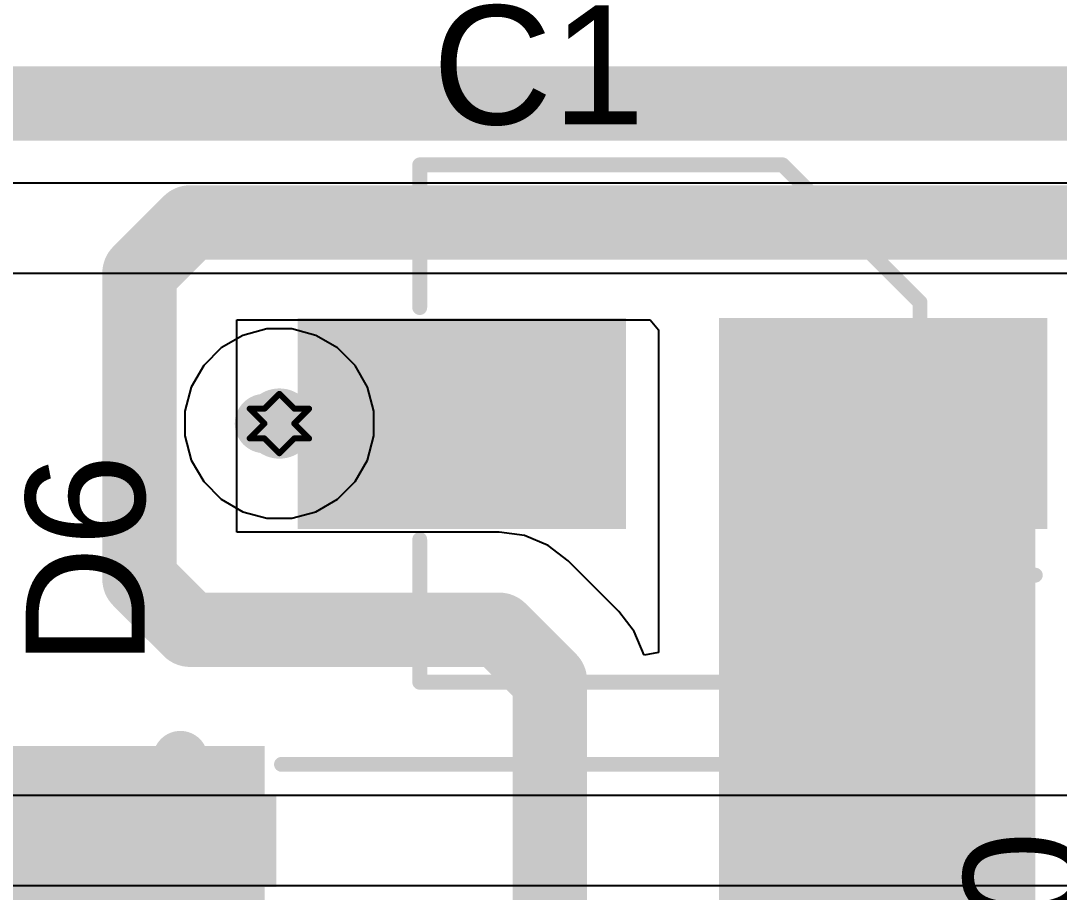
# Model space of a CAD drawing. Header units: inches. Extents: x -3 to 5437, y -3 to 5435.
# Drawn here: x 30.53 to 39.4, y 20.16 to 27.61 of the extents above; entities that cross this region are included whole.
import ezdxf

# ---------------------------------------------------------------- set-up
doc = ezdxf.new("R2010")
doc.units = ezdxf.units.IN
for name, color, linetype in [('Bottom Layer', 5, 'Continuous'), ('Bottom Solder', 6, 'Continuous'), ('Drill Drawing', 1, 'Continuous'), ('GND', 16, 'Continuous'), ('PWR', 76, 'Continuous'), ('Top Layer', 1, 'Continuous'), ('Top Overlay', 2, 'Continuous'), ('Top Paste', 8, 'Continuous'), ('Top Solder', 216, 'Continuous'), ('Via Holes', 16, 'Continuous')]:
    doc.layers.add(name, color=color, linetype=linetype)
doc.styles.add('Arial', font='', dxfattribs={"height": 0.2})
doc.styles.get('Arial').set_extended_font_data('Arial')

# ---------------------------------------------------------------- blocks, each defined once
blk = doc.blocks.new('RU6085H_377')
at = {"layer": 'Top Layer'}
for points in [[(-2.05, 1.62), (-3.45, 1.62), (-3.45, 2.19), (-2.05, 2.19)], [(3.45, 1.62), (2.05, 1.62), (2.05, 2.19), (3.45, 2.19)], [(-2.05, 0.35), (-3.45, 0.35), (-3.45, 0.92), (-2.05, 0.92)], [(3.45, 0.35), (2.05, 0.35), (2.05, 0.92), (3.45, 0.92)], [(-2.05, -0.92), (-3.45, -0.92), (-3.45, -0.35), (-2.05, -0.35)], [(3.45, -0.92), (2.05, -0.92), (2.05, -0.35), (3.45, -0.35)], [(-2.05, -2.19), (-3.45, -2.19), (-3.45, -1.62), (-2.05, -1.62)], [(3.45, -2.19), (2.05, -2.19), (2.05, -1.62), (3.45, -1.62)]]:
    blk.add_hatch(color=1, dxfattribs=at).paths.add_polyline_path(points)
at = {"layer": 'Top Paste'}
for points in [[(-2.05, 1.62), (-3.45, 1.62), (-3.45, 2.19), (-2.05, 2.19)], [(3.45, 1.62), (2.05, 1.62), (2.05, 2.19), (3.45, 2.19)], [(-2.05, 0.35), (-3.45, 0.35), (-3.45, 0.92), (-2.05, 0.92)], [(3.45, 0.35), (2.05, 0.35), (2.05, 0.92), (3.45, 0.92)], [(-2.05, -0.92), (-3.45, -0.92), (-3.45, -0.35), (-2.05, -0.35)], [(3.45, -0.92), (2.05, -0.92), (2.05, -0.35), (3.45, -0.35)], [(-2.05, -2.19), (-3.45, -2.19), (-3.45, -1.62), (-2.05, -1.62)], [(3.45, -2.19), (2.05, -2.19), (2.05, -1.62), (3.45, -1.62)]]:
    blk.add_hatch(color=8, dxfattribs=at).paths.add_polyline_path(points)
at = {"layer": 'Top Solder'}
for points in [[(-1.9484, 1.5184), (-3.5516, 1.5184), (-3.5516, 2.2916), (-1.9484, 2.2916)], [(3.5516, 1.5184), (1.9484, 1.5184), (1.9484, 2.2916), (3.5516, 2.2916)], [(-1.9484, 0.2484), (-3.5516, 0.2484), (-3.5516, 1.0216), (-1.9484, 1.0216)], [(3.5516, 0.2484), (1.9484, 0.2484), (1.9484, 1.0216), (3.5516, 1.0216)], [(-1.9484, -1.0216), (-3.5516, -1.0216), (-3.5516, -0.2484), (-1.9484, -0.2484)], [(3.5516, -1.0216), (1.9484, -1.0216), (1.9484, -0.2484), (3.5516, -0.2484)], [(-1.9484, -2.2916), (-3.5516, -2.2916), (-3.5516, -1.5184), (-1.9484, -1.5184)], [(3.5516, -2.2916), (1.9484, -2.2916), (1.9484, -1.5184), (3.5516, -1.5184)]]:
    blk.add_hatch(color=216, dxfattribs=at).paths.add_polyline_path(points)
at = {"layer": 'Top Overlay'}
for points in [[(-2.6608, 2.6162, 0.254, 0.254, 1), (-2.8764, 2.6162, 0.254, 0.254, 1)], [(-2.9399, 2.6162, 0.127, 0.127, 1), (-2.8129, 2.6162, 0.127, 0.127, 1)], [(-2.7243, 2.6162, 0.127, 0.127, 1), (-2.5973, 2.6162, 0.127, 0.127, 1)], [(-1.9367, 2.5654, 0.0635, 0.0635, 1), (-1.8733, 2.5654, 0.0635, 0.0635, 1)], [(1.8224, 2.5654, 0.0635, 0.0635, 1), (1.886, 2.5654, 0.0635, 0.0635, 1)], [(-1.9367, -2.5654, 0.0635, 0.0635, 1), (-1.8733, -2.5654, 0.0635, 0.0635, 1)], [(1.8224, -2.5654, 0.0635, 0.0635, 1), (1.886, -2.5654, 0.0635, 0.0635, 1)]]:
    blk.add_lwpolyline(points, format="xyseb", close=True, dxfattribs=at)
for points in [[(-1.905, 2.5654, 0.127, 0.127, 0), (1.8542, 2.5654, 0.127, 0.127, 0)], [(-1.905, -2.5654, 0.127, 0.127, 0), (1.8542, -2.5654, 0.127, 0.127, 0)]]:
    blk.add_lwpolyline(points, format="xyseb", dxfattribs=at)
blk = doc.blocks.new('RVT1E100M0405__485')
at = {"layer": 'Top Layer'}
for points in [[(-3.1, 0.8), (-0.5, 0.8), (-0.5, -0.8), (-3.1, -0.8)], [(0.5, 0.8), (3.1, 0.8), (3.1, -0.8), (0.5, -0.8)]]:
    blk.add_hatch(color=1, dxfattribs=at).paths.add_polyline_path(points)
at = {"layer": 'Top Paste'}
for points in [[(-3.1, 0.8), (-0.5, 0.8), (-0.5, -0.8), (-3.1, -0.8)], [(0.5, 0.8), (3.1, 0.8), (3.1, -0.8), (0.5, -0.8)]]:
    blk.add_hatch(color=8, dxfattribs=at).paths.add_polyline_path(points)
at = {"layer": 'Top Solder'}
for points in [[(-3.2016, 0.9016), (-0.3984, 0.9016), (-0.3984, -0.9016), (-3.2016, -0.9016)], [(0.3984, 0.9016), (3.2016, 0.9016), (3.2016, -0.9016), (0.3984, -0.9016)]]:
    blk.add_hatch(color=216, dxfattribs=at).paths.add_polyline_path(points)
at = {"layer": 'Top Overlay'}
for points in [[(-0.9398, 2.2098, 0.127, 0.127, 0), (-2.1145, 1.0351, 0.127, 0.127, 0)], [(2.159, 2.2098, 0.127, 0.127, 0), (-0.9398, 2.2098, 0.127, 0.127, 0)], [(2.159, 2.2098, 0.127, 0.127, 0), (2.159, 0.9906, 0.127, 0.127, 0)], [(-2.7432, 1.651, 0.127, 0.127, 0), (-2.7432, 0.9398, 0.127, 0.127, 0)], [(-2.3876, 1.2954, 0.127, 0.127, 0), (-3.0988, 1.2954, 0.127, 0.127, 0)], [(-2.1145, 1.0351, 0.127, 0.127, 0), (-2.1145, 0.889, 0.127, 0.127, 0)], [(-2.1145, -0.889, 0.127, 0.127, 0), (-2.1145, -1.0351, 0.127, 0.127, 0)], [(-0.9398, -2.2098, 0.127, 0.127, 0), (-2.1145, -1.0351, 0.127, 0.127, 0)], [(2.159, -0.9906, 0.127, 0.127, 0), (2.159, -2.2098, 0.127, 0.127, 0)], [(2.159, -2.2098, 0.127, 0.127, 0), (-0.9398, -2.2098, 0.127, 0.127, 0)]]:
    blk.add_lwpolyline(points, format="xyseb", dxfattribs=at)
for points in [[(-0.9715, 2.2098, 0.0635, 0.0635, 1), (-0.908, 2.2098, 0.0635, 0.0635, 1)], [(-0.9715, 2.2098, 0.0635, 0.0635, 1), (-0.908, 2.2098, 0.0635, 0.0635, 1)], [(2.1273, 2.2098, 0.0635, 0.0635, 1), (2.1907, 2.2098, 0.0635, 0.0635, 1)], [(2.1273, 2.2098, 0.0635, 0.0635, 1), (2.1907, 2.2098, 0.0635, 0.0635, 1)], [(-2.775, 1.651, 0.0635, 0.0635, 1), (-2.7115, 1.651, 0.0635, 0.0635, 1)], [(-3.1305, 1.2954, 0.0635, 0.0635, 1), (-3.0671, 1.2954, 0.0635, 0.0635, 1)], [(-2.4194, 1.2954, 0.0635, 0.0635, 1), (-2.3559, 1.2954, 0.0635, 0.0635, 1)], [(-2.1463, 1.0351, 0.0635, 0.0635, 1), (-2.0828, 1.0351, 0.0635, 0.0635, 1)], [(-2.1463, 1.0351, 0.0635, 0.0635, 1), (-2.0828, 1.0351, 0.0635, 0.0635, 1)], [(-2.775, 0.9398, 0.0635, 0.0635, 1), (-2.7115, 0.9398, 0.0635, 0.0635, 1)], [(2.1273, 0.9906, 0.0635, 0.0635, 1), (2.1907, 0.9906, 0.0635, 0.0635, 1)], [(-2.1463, 0.889, 0.0635, 0.0635, 1), (-2.0828, 0.889, 0.0635, 0.0635, 1)], [(-2.1463, -0.889, 0.0635, 0.0635, 1), (-2.0828, -0.889, 0.0635, 0.0635, 1)], [(-2.1463, -1.0351, 0.0635, 0.0635, 1), (-2.0828, -1.0351, 0.0635, 0.0635, 1)], [(-2.1463, -1.0351, 0.0635, 0.0635, 1), (-2.0828, -1.0351, 0.0635, 0.0635, 1)], [(2.1273, -0.9906, 0.0635, 0.0635, 1), (2.1907, -0.9906, 0.0635, 0.0635, 1)], [(-0.9715, -2.2098, 0.0635, 0.0635, 1), (-0.908, -2.2098, 0.0635, 0.0635, 1)], [(-0.9715, -2.2098, 0.0635, 0.0635, 1), (-0.908, -2.2098, 0.0635, 0.0635, 1)], [(2.1273, -2.2098, 0.0635, 0.0635, 1), (2.1907, -2.2098, 0.0635, 0.0635, 1)], [(2.1273, -2.2098, 0.0635, 0.0635, 1), (2.1907, -2.2098, 0.0635, 0.0635, 1)]]:
    blk.add_lwpolyline(points, format="xyseb", close=True, dxfattribs=at)

msp = doc.modelspace()

# ---------------------------------------------------------------- hatches: boundary and pattern name
at = {"layer": 'Bottom Layer'}
h = msp.add_hatch(color=5, dxfattribs=at)
edge = h.paths.add_edge_path()
edge.add_arc((32.7384, 24.1655), 0.3, 0, 360)
at = {"layer": 'Bottom Solder'}
h = msp.add_hatch(color=6, dxfattribs=at)
edge = h.paths.add_edge_path()
edge.add_arc((32.7384, 24.1655), 0.15, 0, 360)
at = {"layer": 'GND'}
h = msp.add_hatch(color=16, dxfattribs=at)
edge = h.paths.add_edge_path()
edge.add_arc((32.7384, 24.1655), 0.3, 0, 360)
at = {"layer": 'PWR'}
h = msp.add_hatch(color=76, dxfattribs=at)
edge = h.paths.add_edge_path()
edge.add_arc((32.7384, 24.1655), 0.3, 0, 360)
at = {"layer": 'Top Layer'}
for points in [[(36.4932, 19.0387), (39.1963, 19.0387), (39.1963, 24.9655), (36.4932, 24.9655)], [(23.4778, 17.7687), (32.6114, 17.7687), (32.6114, 21.4113), (23.4778, 21.4113)], [(31.2114, 18.1243), (32.6114, 18.1243), (32.6114, 21.2343), (31.2114, 21.2343)], [(36.5061, 14.6715), (37.4114, 14.6715), (37.4114, 21.2343), (36.5061, 21.2343)], [(36.7114, 16.8543), (38.1114, 16.8543), (38.1114, 21.2343), (36.7114, 21.2343)]]:
    msp.add_hatch(color=1, dxfattribs=at).paths.add_polyline_path(points)
h = msp.add_hatch(color=1, dxfattribs=at)
edge = h.paths.add_edge_path()
edge.add_arc((32.7384, 24.1655), 0.3, 0, 360)
at = {"layer": 'Top Solder'}
h = msp.add_hatch(color=216, dxfattribs=at)
edge = h.paths.add_edge_path()
edge.add_arc((32.7384, 24.1655), 0.15, 0, 360)
at = {"layer": 'Via Holes'}
h = msp.add_hatch(color=7, dxfattribs=at)
edge = h.paths.add_edge_path()
edge.add_arc((32.7384, 24.1655), 0.15, 0, 360)

# ---------------------------------------------------------------- linework, layer by layer
at = {"layer": 'Bottom Layer'}
for p, q in [((41.3708, 26.2194), (12.1412, 26.2194)), ((12.1412, 25.4508), (41.4266, 25.4508)), ((32.632, 24.9735), (32.4265, 24.9184)), ((32.8448, 24.9735), (32.632, 24.9735)), ((33.0503, 24.9184), (32.8448, 24.9735)), ((32.4265, 24.9184), (32.2423, 24.812)), ((33.2345, 24.812), (33.0503, 24.9184)), ((32.2423, 24.812), (32.0918, 24.6616)), ((33.3849, 24.6616), (33.2345, 24.812)), ((32.0918, 24.6616), (31.9854, 24.4773)), ((33.4913, 24.4773), (33.3849, 24.6616)), ((31.9854, 24.4773), (31.9304, 24.2718)), ((33.5464, 24.2718), (33.4913, 24.4773)), ((31.9304, 24.2718), (31.9304, 24.0591)), ((33.5464, 24.0591), (33.5464, 24.2718)), ((31.9304, 24.0591), (31.9854, 23.8536)), ((33.4913, 23.8536), (33.5464, 24.0591)), ((31.9854, 23.8536), (32.0918, 23.6693)), ((33.3849, 23.6693), (33.4913, 23.8536)), ((32.0918, 23.6693), (32.2423, 23.5189)), ((33.2345, 23.5189), (33.3849, 23.6693)), ((32.2423, 23.5189), (32.4265, 23.4125)), ((33.0503, 23.4125), (33.2345, 23.5189)), ((32.4265, 23.4125), (32.632, 23.3575)), ((32.632, 23.3575), (32.8448, 23.3575)), ((32.8448, 23.3575), (33.0503, 23.4125)), ((41.8936, 20.987), (15.558, 20.987)), ((15.6084, 20.2184), (42.2635, 20.2184))]:
    msp.add_line(p, q, dxfattribs=at)
at = {"layer": 'Drill Drawing'}
for points in [[(32.6114, 24.2925, 0.0508, 0.0508, 0), (32.7384, 24.4195, 0.0508, 0.0508, 0)], [(32.7384, 24.4195, 0.0508, 0.0508, 0), (32.8654, 24.2925, 0.0508, 0.0508, 0)], [(32.4844, 24.2925, 0.0508, 0.0508, 0), (32.6114, 24.1655, 0.0508, 0.0508, 0)], [(32.4844, 24.2925, 0.0508, 0.0508, 0), (32.6114, 24.2925, 0.0508, 0.0508, 0)], [(32.8654, 24.2925, 0.0508, 0.0508, 0), (32.9924, 24.2925, 0.0508, 0.0508, 0)], [(32.8654, 24.1655, 0.0508, 0.0508, 0), (32.9924, 24.2925, 0.0508, 0.0508, 0)], [(32.4844, 24.0385, 0.0508, 0.0508, 0), (32.6114, 24.1655, 0.0508, 0.0508, 0)], [(32.8654, 24.1655, 0.0508, 0.0508, 0), (32.9924, 24.0385, 0.0508, 0.0508, 0)], [(32.4844, 24.0385, 0.0508, 0.0508, 0), (32.6114, 24.0385, 0.0508, 0.0508, 0)], [(32.6114, 24.0385, 0.0508, 0.0508, 0), (32.7384, 23.9115, 0.0508, 0.0508, 0)], [(32.7384, 23.9115, 0.0508, 0.0508, 0), (32.8654, 24.0385, 0.0508, 0.0508, 0)], [(32.8654, 24.0385, 0.0508, 0.0508, 0), (32.9924, 24.0385, 0.0508, 0.0508, 0)]]:
    msp.add_lwpolyline(points, format="xyseb", dxfattribs=at)
for points in [[(32.7257, 24.4195, 0.0254, 0.0254, 1), (32.7511, 24.4195, 0.0254, 0.0254, 1)], [(32.7257, 24.4195, 0.0254, 0.0254, 1), (32.7511, 24.4195, 0.0254, 0.0254, 1)], [(32.4717, 24.2925, 0.0254, 0.0254, 1), (32.4971, 24.2925, 0.0254, 0.0254, 1)], [(32.4717, 24.2925, 0.0254, 0.0254, 1), (32.4971, 24.2925, 0.0254, 0.0254, 1)], [(32.5987, 24.2925, 0.0254, 0.0254, 1), (32.6241, 24.2925, 0.0254, 0.0254, 1)], [(32.5987, 24.2925, 0.0254, 0.0254, 1), (32.6241, 24.2925, 0.0254, 0.0254, 1)], [(32.8527, 24.2925, 0.0254, 0.0254, 1), (32.8781, 24.2925, 0.0254, 0.0254, 1)], [(32.8527, 24.2925, 0.0254, 0.0254, 1), (32.8781, 24.2925, 0.0254, 0.0254, 1)], [(32.9797, 24.2925, 0.0254, 0.0254, 1), (33.0051, 24.2925, 0.0254, 0.0254, 1)], [(32.9797, 24.2925, 0.0254, 0.0254, 1), (33.0051, 24.2925, 0.0254, 0.0254, 1)], [(32.5987, 24.1655, 0.0254, 0.0254, 1), (32.6241, 24.1655, 0.0254, 0.0254, 1)], [(32.5987, 24.1655, 0.0254, 0.0254, 1), (32.6241, 24.1655, 0.0254, 0.0254, 1)], [(32.8527, 24.1655, 0.0254, 0.0254, 1), (32.8781, 24.1655, 0.0254, 0.0254, 1)], [(32.8527, 24.1655, 0.0254, 0.0254, 1), (32.8781, 24.1655, 0.0254, 0.0254, 1)], [(32.4717, 24.0385, 0.0254, 0.0254, 1), (32.4971, 24.0385, 0.0254, 0.0254, 1)], [(32.4717, 24.0385, 0.0254, 0.0254, 1), (32.4971, 24.0385, 0.0254, 0.0254, 1)], [(32.5987, 24.0385, 0.0254, 0.0254, 1), (32.6241, 24.0385, 0.0254, 0.0254, 1)], [(32.5987, 24.0385, 0.0254, 0.0254, 1), (32.6241, 24.0385, 0.0254, 0.0254, 1)], [(32.8527, 24.0385, 0.0254, 0.0254, 1), (32.8781, 24.0385, 0.0254, 0.0254, 1)], [(32.8527, 24.0385, 0.0254, 0.0254, 1), (32.8781, 24.0385, 0.0254, 0.0254, 1)], [(32.9797, 24.0385, 0.0254, 0.0254, 1), (33.0051, 24.0385, 0.0254, 0.0254, 1)], [(32.9797, 24.0385, 0.0254, 0.0254, 1), (33.0051, 24.0385, 0.0254, 0.0254, 1)], [(32.7257, 23.9115, 0.0254, 0.0254, 1), (32.7511, 23.9115, 0.0254, 0.0254, 1)], [(32.7257, 23.9115, 0.0254, 0.0254, 1), (32.7511, 23.9115, 0.0254, 0.0254, 1)]]:
    msp.add_lwpolyline(points, format="xyseb", close=True, dxfattribs=at)
at = {"layer": 'PWR'}
for p, q in [((32.632, 24.9735), (32.4265, 24.9184)), ((32.8448, 24.9735), (32.632, 24.9735)), ((33.0503, 24.9184), (32.8448, 24.9735)), ((32.4265, 24.9184), (32.2423, 24.812)), ((33.2345, 24.812), (33.0503, 24.9184)), ((32.2423, 24.812), (32.0918, 24.6616)), ((33.3849, 24.6616), (33.2345, 24.812)), ((32.0918, 24.6616), (31.9854, 24.4773)), ((33.4913, 24.4773), (33.3849, 24.6616)), ((31.9854, 24.4773), (31.9304, 24.2718)), ((33.5464, 24.2718), (33.4913, 24.4773)), ((31.9304, 24.2718), (31.9304, 24.0591)), ((33.5464, 24.0591), (33.5464, 24.2718)), ((31.9304, 24.0591), (31.9854, 23.8536)), ((33.4913, 23.8536), (33.5464, 24.0591)), ((31.9854, 23.8536), (32.0918, 23.6693)), ((33.3849, 23.6693), (33.4913, 23.8536)), ((32.0918, 23.6693), (32.2423, 23.5189)), ((33.2345, 23.5189), (33.3849, 23.6693)), ((32.2423, 23.5189), (32.4265, 23.4125)), ((33.0503, 23.4125), (33.2345, 23.5189)), ((32.4265, 23.4125), (32.632, 23.3575)), ((32.632, 23.3575), (32.8448, 23.3575)), ((32.8448, 23.3575), (33.0503, 23.4125))]:
    msp.add_line(p, q, dxfattribs=at)
at = {"layer": 'Top Layer'}
for p, q in [((32.3761, 23.2363), (32.3761, 25.0509)), ((32.3761, 25.0509), (35.9052, 25.0509)), ((35.9052, 25.0509), (35.9753, 24.9655)), ((35.9753, 24.9655), (35.9753, 22.21)), ((34.6168, 23.2363), (32.3761, 23.2363)), ((34.7246, 23.2221), (34.6168, 23.2363)), ((34.8323, 23.2079), (34.7246, 23.2221)), ((35.0331, 23.1247), (34.8323, 23.2079)), ((35.2056, 22.9924), (35.0331, 23.1247)), ((35.6374, 22.5606), (35.2056, 22.9924)), ((35.7697, 22.3882), (35.6374, 22.5606)), ((35.8529, 22.1874), (35.7697, 22.3882)), ((35.9753, 22.21), (35.8529, 22.1874))]:
    msp.add_line(p, q, dxfattribs=at)
for points in [[(19.9356, 26.8995, 0.635, 0.635, 0), (42.6178, 26.8995, 0.635, 0.635, 0)], [(31.5434, 25.4517, 0.635, 0.635, 0), (31.9752, 25.8835, 0.635, 0.635, 0)], [(31.9752, 25.8835, 0.635, 0.635, 0), (42.1098, 25.8835, 0.635, 0.635, 0)], [(31.5434, 22.8352, 0.635, 0.635, 0), (31.5434, 25.4517, 0.635, 0.635, 0)], [(32.6114, 24.1655, 0.508, 0.508, 0), (32.7384, 24.1655, 0.508, 0.508, 0)], [(32.7384, 24.1655, 0.508, 0.508, 0), (34.2963, 24.1655, 0.508, 0.508, 0)], [(31.5434, 22.8352, 0.635, 0.635, 0), (31.975, 22.4037, 0.635, 0.635, 0)], [(31.975, 22.4037, 0.635, 0.635, 0), (34.6168, 22.4037, 0.635, 0.635, 0)], [(34.6168, 22.4037, 0.635, 0.635, 0), (35.0486, 21.9719, 0.635, 0.635, 0)], [(35.0486, 11.4147, 0.635, 0.635, 0), (35.0486, 21.9719, 0.635, 0.635, 0)]]:
    msp.add_lwpolyline(points, format="xyseb", dxfattribs=at)
for points in [[(31.8165, 25.8835, 0.3175, 0.3175, 1), (32.134, 25.8835, 0.3175, 0.3175, 1)], [(31.8165, 25.8835, 0.3175, 0.3175, 1), (32.134, 25.8835, 0.3175, 0.3175, 1)], [(31.3847, 25.4517, 0.3175, 0.3175, 1), (31.7022, 25.4517, 0.3175, 0.3175, 1)], [(31.3847, 25.4517, 0.3175, 0.3175, 1), (31.7022, 25.4517, 0.3175, 0.3175, 1)], [(32.4844, 24.1655, 0.254, 0.254, 1), (32.7384, 24.1655, 0.254, 0.254, 1)], [(32.6114, 24.1655, 0.254, 0.254, 1), (32.8654, 24.1655, 0.254, 0.254, 1)], [(32.6114, 24.1655, 0.254, 0.254, 1), (32.8654, 24.1655, 0.254, 0.254, 1)], [(34.1693, 24.1655, 0.254, 0.254, 1), (34.4233, 24.1655, 0.254, 0.254, 1)], [(31.3847, 22.8352, 0.3175, 0.3175, 1), (31.7022, 22.8352, 0.3175, 0.3175, 1)], [(31.3847, 22.8352, 0.3175, 0.3175, 1), (31.7022, 22.8352, 0.3175, 0.3175, 1)], [(31.8162, 22.4037, 0.3175, 0.3175, 1), (32.1337, 22.4037, 0.3175, 0.3175, 1)], [(31.8162, 22.4037, 0.3175, 0.3175, 1), (32.1337, 22.4037, 0.3175, 0.3175, 1)], [(34.4581, 22.4037, 0.3175, 0.3175, 1), (34.7756, 22.4037, 0.3175, 0.3175, 1)], [(34.4581, 22.4037, 0.3175, 0.3175, 1), (34.7756, 22.4037, 0.3175, 0.3175, 1)], [(34.8899, 21.9719, 0.3175, 0.3175, 1), (35.2074, 21.9719, 0.3175, 0.3175, 1)], [(34.8899, 21.9719, 0.3175, 0.3175, 1), (35.2074, 21.9719, 0.3175, 0.3175, 1)]]:
    msp.add_lwpolyline(points, format="xyseb", close=True, dxfattribs=at)

# ---------------------------------------------------------------- block references
at = {"rotation": 180}
msp.add_blockref('RVT1E100M0405__485', (36.0963, 24.1655), dxfattribs=at)
msp.add_blockref('RU6085H_377', (34.6614, 18.6887))

# ---------------------------------------------------------------- texts
at = {"layer": 'Top Overlay', "style": 'Arial'}
msp.add_text('C1', height=1.016, dxfattribs=at).set_placement((34.0447, 26.721))
for s, p in [('D6', (31.5878, 22.0907)), ('Q20', (39.5979, 18.0014))]:
    msp.add_text(s, height=1.016, rotation=90, dxfattribs=at).set_placement(p)

doc.saveas('drawing.dxf')
